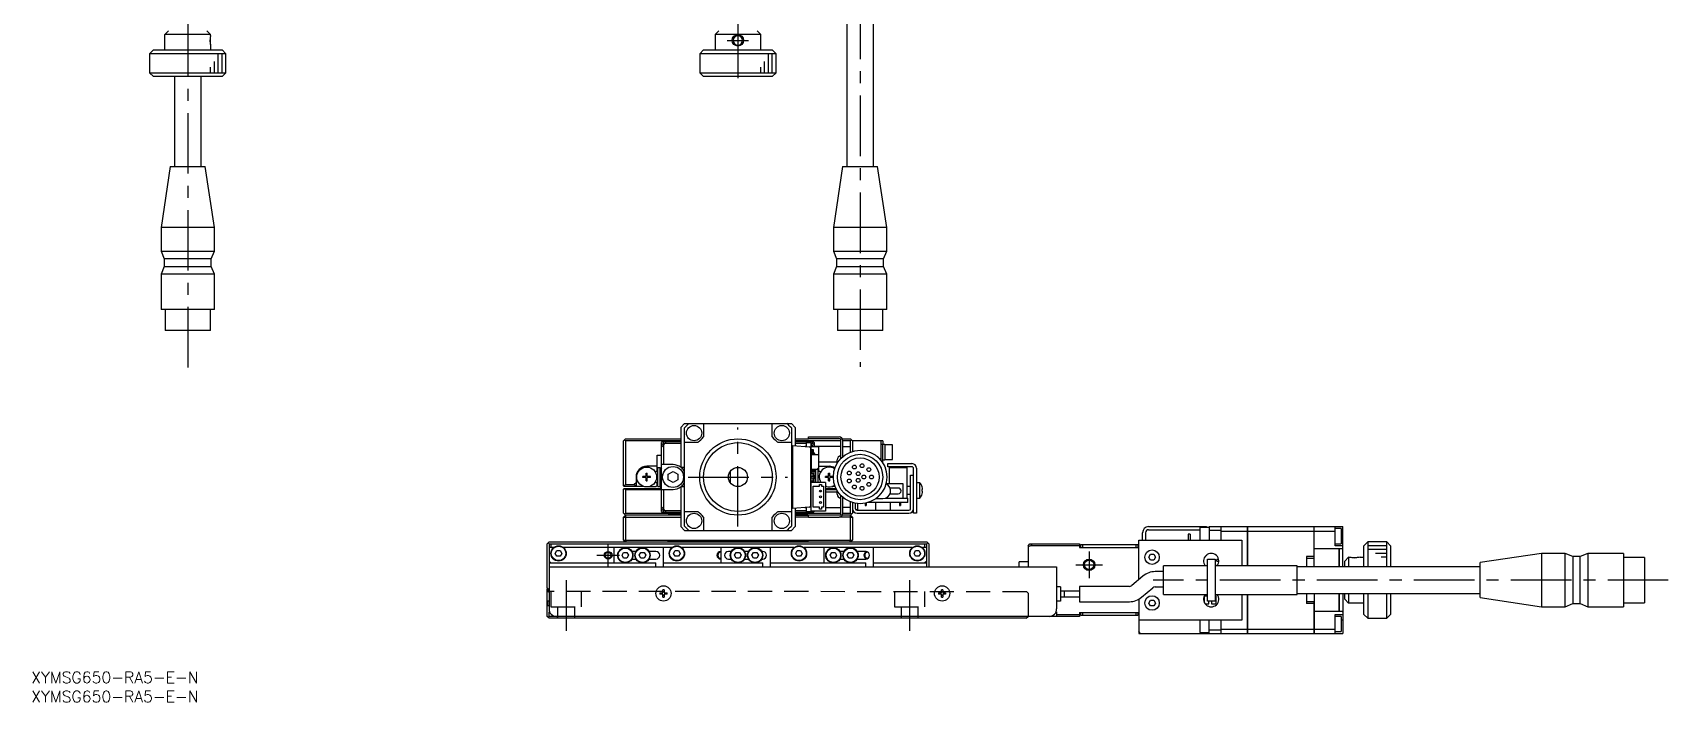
# Model space of a CAD drawing. Extents: x -2 to 850, y -8 to 499.
# Drawn here: x 0.4 to 428.9, y -8 to 167.4 of the extents above; entities that cross this region are included whole.
import ezdxf

# ---------------------------------------------------------------- set-up
doc = ezdxf.new("R2010")
doc.units = 0
doc.header["$LTSCALE"] = 0.5
doc.linetypes.add('CENTER', pattern=[50.8, 31.75, -6.35, 6.35, -6.35])
doc.linetypes.add('DASHED', pattern=[19.05, 12.7, -6.35])
for name, color, linetype in [('MSM_CENTER', 1, 'CENTER'), ('MSM_CONTINUOUS', 7, 'CONTINUOUS'), ('MSM_DASHED', 4, 'DASHED'), ('MSM_NARROW', 5, 'CONTINUOUS'), ('MSM_PART_NUMBER', 7, 'CONTINUOUS')]:
    doc.layers.add(name, color=color, linetype=linetype)
doc.styles.get("Standard").update_dxf_attribs({"font": 'txt.shx', "height": 1, "bigfont": 'bigfont.shx'})

# ---------------------------------------------------------------- blocks, each defined once
blk = doc.blocks.new('*U2')
at = {"layer": 'MSM_PART_NUMBER'}
blk.add_text('XYMSG650-RA5-E-N', height=3, dxfattribs=at).set_placement((0, -3))
blk = doc.blocks.new('*U3')
at = {"layer": 'MSM_PART_NUMBER'}
blk.add_text('XYMSG650-RA5-E-N', height=3, dxfattribs=at).set_placement((0, -8))

msp = doc.modelspace()

# ---------------------------------------------------------------- linework, layer by layer
at = {"layer": 'MSM_CENTER'}
for p, q in [((217.15, 227.14), (217.15, 79.82)), ((41, 171.73), (41, 78.57)), ((185.15, 171.36), (185.15, 153.36)), ((182.35, 165.36), (187.95, 165.36)), ((185.15, 38), (185.15, 64)), ((172.15, 51), (198.15, 51)), ((148.15, 30.5), (154.15, 30.5)), ((151.15, 27.5), (151.15, 33.5)), ((277.15, 31.5), (277.15, 24.5)), ((273.65, 28), (280.65, 28)), ((140.15, 23.97), (140.15, 10.68)), ((230.15, 10.68), (230.15, 23.97)), ((428.9, 24), (293.9, 24))]:
    msp.add_line(p, q, dxfattribs=at)
at = {"layer": 'MSM_CONTINUOUS'}
for p, q in [((213.65, 180.36), (213.65, 132.36)), ((220.65, 132.36), (220.65, 180.36)), ((36, 167.86), (35, 166.86)), ((47, 166.86), (46, 167.86)), ((179.15, 166.86), (180.15, 167.86)), ((190.15, 167.86), (191.15, 166.86)), ((32, 162.86), (31, 161.86)), ((32, 162.86), (50, 162.86)), ((47, 166.86), (35, 166.86)), ((35, 162.86), (35, 166.86)), ((47, 164.11), (47, 164.11)), ((47, 163.86), (47, 162.86)), ((51, 161.86), (50, 162.86)), ((176.15, 162.86), (175.15, 161.86)), ((176.15, 162.86), (194.15, 162.86)), ((191.15, 166.86), (179.15, 166.86)), ((179.15, 166.86), (179.15, 162.86)), ((191.15, 162.86), (191.15, 166.86)), ((195.15, 161.86), (194.15, 162.86)), ((51, 161.86), (31, 161.86)), ((31, 161.86), (31, 156.86)), ((51, 156.86), (51, 161.86)), ((195.15, 161.86), (175.15, 161.86)), ((175.15, 161.86), (175.15, 156.86)), ((195.15, 156.86), (195.15, 161.86)), ((31, 156.86), (51, 156.86)), ((31, 156.86), (32, 155.86)), ((50, 155.86), (32, 155.86)), ((37.5, 155.86), (37.5, 132.36)), ((44.5, 132.36), (44.5, 155.86)), ((50, 155.86), (51, 156.86)), ((175.15, 156.86), (195.15, 156.86)), ((175.15, 156.86), (176.15, 155.86)), ((194.15, 155.86), (176.15, 155.86)), ((194.15, 155.86), (195.15, 156.86)), ((36.43, 132.36), (34, 116.36)), ((36.43, 132.36), (45.57, 132.36)), ((48, 116.36), (45.57, 132.36)), ((212.58, 132.36), (210.15, 116.36)), ((212.58, 132.36), (221.72, 132.36)), ((224.15, 116.36), (221.72, 132.36)), ((48, 116.36), (34, 116.36)), ((34, 116.36), (34, 110.16)), ((48, 110.16), (48, 116.36)), ((224.15, 116.36), (210.15, 116.36)), ((210.15, 116.36), (210.15, 110.16)), ((224.15, 110.16), (224.15, 116.36)), ((34, 110.16), (48, 110.16)), ((34, 110.16), (34.85, 108.16)), ((47.15, 108.16), (34.85, 108.16)), ((34.85, 108.16), (34.85, 106.16)), ((47.15, 108.16), (48, 110.16)), ((47.15, 106.16), (47.15, 108.16)), ((210.15, 110.16), (224.15, 110.16)), ((210.15, 110.16), (211, 108.16)), ((223.3, 108.16), (211, 108.16)), ((211, 108.16), (211, 106.16)), ((223.3, 108.16), (224.15, 110.16)), ((223.3, 106.16), (223.3, 108.16)), ((34.85, 106.16), (34, 104.16)), ((48, 104.16), (34, 104.16)), ((34, 104.16), (34, 94.86)), ((34.85, 106.16), (47.15, 106.16)), ((48, 104.16), (47.15, 106.16)), ((48, 94.86), (48, 104.16)), ((211, 106.16), (210.15, 104.16)), ((224.15, 104.16), (210.15, 104.16)), ((210.15, 104.16), (210.15, 94.86)), ((211, 106.16), (223.3, 106.16)), ((224.15, 104.16), (223.3, 106.16)), ((224.15, 94.86), (224.15, 104.16)), ((48, 94.86), (34, 94.86)), ((35.05, 94.86), (35.05, 89.36)), ((46.95, 89.36), (46.95, 94.86)), ((224.15, 94.86), (210.15, 94.86)), ((211.2, 94.86), (211.2, 89.36)), ((223.1, 89.36), (223.1, 94.86)), ((46.95, 89.36), (35.05, 89.36)), ((223.1, 89.36), (211.2, 89.36)), ((171.15, 65), (170.15, 64)), ((171.15, 65), (199.15, 65)), ((176.15, 65), (176.15, 61.5)), ((194.15, 61.5), (194.15, 65)), ((200.15, 64), (199.15, 65)), ((155.15, 60.5), (155.65, 61)), ((155.15, 48.7), (155.15, 60.5)), ((155.4, 60.75), (155.65, 60.5)), ((155.65, 61), (170.15, 61)), ((155.65, 60.5), (155.65, 49)), ((170.15, 60.5), (155.65, 60.5)), ((165.65, 60.5), (165.15, 60)), ((165.15, 42), (165.15, 60)), ((165.65, 59.9), (165.65, 60.3)), ((165.65, 60.3), (170.15, 60.3)), ((166.15, 60.3), (166.15, 59.9)), ((170.15, 64), (170.15, 53.6)), ((171.15, 38.15), (171.15, 63.85)), ((174.65, 60), (171.15, 60)), ((199.15, 60), (195.65, 60)), ((199.15, 63.85), (199.15, 38.15)), ((200.15, 64), (200.15, 59.18)), ((200.15, 61), (203.65, 61)), ((212.15, 60.5), (200.15, 60.5)), ((200.15, 60.3), (204.65, 60.3)), ((203.15, 58.97), (203.15, 60)), ((203.15, 60), (204.35, 60)), ((203.65, 61), (203.65, 61.5)), ((203.65, 61.5), (211.65, 61.5)), ((211.95, 61), (203.65, 61)), ((204.15, 60), (204.15, 60.3)), ((204.35, 42), (204.35, 60)), ((205.15, 60), (204.65, 60.5)), ((204.65, 60.3), (204.65, 59.9)), ((205.15, 60), (205.15, 58.9)), ((212.15, 55.9), (212.15, 60.8)), ((212.51, 61), (214.65, 61)), ((212.65, 56.36), (212.65, 60.5)), ((214.65, 60.5), (212.65, 60.5)), ((214.65, 61), (215.15, 60.5)), ((214.65, 60.5), (214.9, 60.75)), ((214.65, 57.54), (214.65, 60.5)), ((215.15, 60.5), (215.15, 57.71)), ((223.15, 60.5), (215.15, 60.5)), ((222.65, 55.5), (222.65, 60.5)), ((223.15, 60.5), (223.15, 59.5)), ((163.95, 56.7), (165.15, 56.7)), ((163.95, 52.54), (163.95, 56.7)), ((165.15, 59.4), (165.65, 59.9)), ((165.15, 59.5), (165.25, 59.5)), ((165.65, 59.29), (165.15, 58.79)), ((165.95, 59.9), (165.65, 59.29)), ((165.65, 59.9), (170.15, 59.9)), ((165.65, 59.29), (165.65, 54.25)), ((199.15, 59.25), (199.45, 59.23)), ((199.45, 59.23), (203.87, 58.92)), ((199.45, 59.23), (199.45, 42.77)), ((200.15, 59.9), (203.15, 59.9)), ((203.15, 59), (202.72, 59)), ((204.15, 58.62), (204.15, 43.38)), ((204.35, 59.9), (204.65, 59.9)), ((204.65, 59.29), (204.35, 59.89)), ((206.35, 58.9), (204.35, 58.9)), ((204.35, 58.18), (204.9, 58.18)), ((204.35, 57.95), (204.58, 57.95)), ((204.35, 57.7), (204.58, 57.7)), ((204.35, 57.64), (204.58, 57.64)), ((204.35, 57.22), (204.43, 57.22)), ((204.45, 53.1), (204.45, 56.8)), ((204.55, 56.9), (206.13, 56.9)), ((204.58, 57.44), (204.58, 57.95)), ((204.65, 59.9), (205.15, 59.4)), ((204.65, 58.9), (204.65, 59.29)), ((205.03, 58.9), (204.65, 59.29)), ((204.68, 57.34), (205.01, 57.34)), ((205.01, 57.11), (204.68, 57.11)), ((204.9, 58.18), (204.9, 57.34)), ((204.9, 57.11), (204.9, 56.9)), ((205.05, 59.5), (205.15, 59.5)), ((205.11, 56.9), (205.11, 57.01)), ((212.15, 59), (205.15, 59)), ((205.34, 56.9), (205.34, 57.01)), ((206.23, 56.8), (206.23, 53.42)), ((206.35, 55.1), (206.35, 58.9)), ((214.65, 58.9), (212.65, 58.9)), ((212.82, 56.5), (212.65, 56.5)), ((222.65, 56), (222.34, 55.69)), ((223.65, 59.5), (222.65, 59.5)), ((223.15, 54.61), (223.15, 59.5)), ((223.65, 59.5), (223.65, 55.5)), ((225.65, 59.4), (223.65, 59.4)), ((225.65, 55.6), (225.65, 59.4)), ((161.1, 52), (161.39, 52)), ((161.1, 51.21), (161.1, 52)), ((161.39, 51.47), (161.1, 51.47)), ((163.95, 53.8), (161.25, 53.8)), ((161.39, 51.21), (161.39, 52)), ((163.57, 52.33), (163.95, 52.54)), ((164.15, 53.5), (164.75, 53.5)), ((164.15, 48.5), (164.15, 53.5)), ((164.75, 48.5), (164.75, 53.5)), ((165.15, 53.2), (164.95, 53)), ((165.15, 53), (164.95, 53)), ((164.95, 53), (164.95, 52.54)), ((165.08, 52.46), (164.95, 52.54)), ((168.15, 54.25), (165.15, 54.25)), ((166.9, 51.72), (168.15, 52.44)), ((166.9, 50.28), (166.9, 51.72)), ((168.15, 52.44), (169.4, 51.72)), ((169.4, 51.72), (169.4, 50.28)), ((170.15, 53.6), (171.15, 53.6)), ((170.24, 53.49), (171.15, 53.49)), ((183.15, 52.5), (183.15, 49.5)), ((204.35, 55.22), (204.45, 55.22)), ((204.35, 55.1), (204.45, 55.1)), ((204.35, 54.25), (204.45, 54.25)), ((204.35, 53.69), (204.45, 53.69)), ((204.35, 52.5), (204.35, 52.5)), ((204.58, 52.27), (204.35, 52.27)), ((204.58, 52.2), (204.35, 52.2)), ((204.58, 51.95), (204.35, 51.95)), ((205.8, 53), (204.55, 53)), ((204.58, 52.5), (205.15, 52.5)), ((204.58, 51.95), (204.58, 52.46)), ((204.58, 52), (205.15, 52)), ((205.01, 52.79), (204.68, 52.79)), ((204.68, 52.56), (205.01, 52.56)), ((204.77, 53), (204.77, 52.79)), ((204.77, 52.56), (204.77, 52.5)), ((204.77, 52), (204.77, 51.25)), ((204.9, 53), (204.9, 52.79)), ((204.9, 52.56), (204.9, 52.5)), ((204.9, 52), (204.9, 51.25)), ((205.11, 52.89), (205.11, 53)), ((205.15, 49.58), (205.15, 52.59)), ((205.35, 52.54), (205.21, 52.46)), ((205.34, 52.89), (205.34, 53)), ((205.35, 53), (205.34, 53)), ((205.35, 53), (205.34, 53)), ((205.35, 53), (205.35, 52.54)), ((205.55, 49.58), (205.55, 53)), ((206.2, 53.35), (205.88, 53.03)), ((206.15, 49.58), (206.15, 53.3)), ((206.23, 55.1), (206.35, 55.1)), ((206.23, 55), (211.15, 55)), ((206.35, 52.54), (206.35, 55)), ((206.35, 53.8), (209.05, 53.8)), ((206.35, 52.54), (206.72, 52.33)), ((208.9, 52), (209.19, 52)), ((208.9, 51.21), (208.9, 52)), ((209.19, 51.47), (208.9, 51.47)), ((209.19, 51.21), (209.19, 52)), ((211.15, 54.61), (211.15, 55.5)), ((222.51, 55.5), (222.65, 55.5)), ((222.65, 55.33), (222.65, 55.5)), ((223.15, 55.5), (223.65, 55.5)), ((223.65, 55.6), (225.65, 55.6)), ((224.45, 53.7), (224.45, 54.5)), ((224.45, 54.5), (230.75, 54.5)), ((230.65, 53.7), (224.45, 53.7)), ((224.9, 53.5), (225.9, 53.5)), ((224.9, 49.2), (224.9, 53.5)), ((225.9, 53.5), (225.9, 53.4)), ((228.4, 53.4), (225.9, 53.4)), ((226.7, 53.4), (226.7, 53.5)), ((227.6, 53.5), (226.7, 53.5)), ((227.07, 53.4), (227.07, 53.5)), ((227.22, 53.4), (227.22, 53.5)), ((227.6, 53.4), (227.6, 53.5)), ((228.4, 53.5), (228.4, 53.4)), ((228.4, 53.5), (229.4, 53.5)), ((229.4, 53.5), (229.4, 45.5)), ((230.35, 42.7), (230.35, 51.5)), ((230.35, 51.5), (231.15, 51.5)), ((231.15, 41.5), (231.15, 53.2)), ((231.95, 53.3), (231.95, 41.5)), ((155.35, 48.5), (155.15, 48.7)), ((155.15, 47.8), (155.35, 48)), ((155.15, 41.5), (155.15, 47.8)), ((155.65, 49), (155.25, 48.6)), ((155.65, 47.6), (155.3, 47.95)), ((160.53, 48.5), (155.35, 48.5)), ((155.35, 48), (164.95, 48)), ((155.65, 49), (157.95, 49)), ((155.65, 47.6), (155.65, 41.5)), ((165.15, 47.6), (155.65, 47.6)), ((158.45, 49.5), (157.95, 49)), ((157.95, 49), (158.45, 48.65)), ((158.45, 51), (158.45, 48.5)), ((160.25, 50.86), (160.25, 51.15)), ((161.04, 51.15), (160.25, 51.15)), ((161.04, 50.86), (160.25, 50.86)), ((160.78, 51.15), (160.78, 50.86)), ((161.1, 50), (161.1, 50.8)), ((161.39, 50.53), (161.1, 50.53)), ((161.1, 50), (161.39, 50)), ((161.39, 50), (161.39, 50.8)), ((162.25, 51.15), (161.45, 51.15)), ((162.25, 50.86), (161.45, 50.86)), ((161.72, 50.86), (161.72, 51.15)), ((161.96, 48.5), (163.65, 48.5)), ((162.25, 50.86), (162.25, 51.15)), ((163.65, 48.5), (163.95, 48.8)), ((163.95, 49.46), (163.81, 49.54)), ((163.95, 48.8), (163.95, 49.46)), ((164.15, 48.5), (164.75, 48.5)), ((164.95, 49.46), (165.15, 49.57)), ((164.95, 48), (164.95, 49.46)), ((164.95, 48.1), (165.15, 48.1)), ((165.15, 47.75), (168.15, 47.75)), ((165.65, 47.75), (165.65, 42.71)), ((168.15, 49.56), (166.9, 50.28)), ((169.4, 50.28), (168.15, 49.56)), ((170.15, 48.4), (170.15, 38)), ((171.15, 48.4), (170.15, 48.4)), ((171.15, 48.51), (170.24, 48.51)), ((204.35, 51.25), (205.15, 51.25)), ((204.35, 50.75), (205.15, 50.75)), ((204.35, 50), (205.15, 50)), ((208.05, 49.58), (204.35, 49.58)), ((204.77, 50.75), (204.77, 50)), ((204.85, 43.08), (204.85, 48.58)), ((204.85, 48.58), (206.5, 48.58)), ((204.9, 50.75), (204.9, 50)), ((206.5, 48.58), (206.5, 49.08)), ((206.5, 49.08), (207, 49.08)), ((207, 49.08), (207, 48.58)), ((207, 48.58), (207.55, 48.58)), ((207.55, 48.58), (207.55, 43.08)), ((208.05, 50.86), (208.05, 51.15)), ((208.84, 51.15), (208.05, 51.15)), ((208.84, 50.86), (208.05, 50.86)), ((208.05, 49.58), (208.05, 42.08)), ((208.33, 48.5), (208.05, 48.5)), ((208.05, 48), (210.82, 48)), ((211.03, 47.6), (208.05, 47.6)), ((208.58, 51.15), (208.58, 50.86)), ((208.9, 50), (208.9, 50.8)), ((209.19, 50.53), (208.9, 50.53)), ((208.9, 50), (209.19, 50)), ((209.19, 50), (209.19, 50.8)), ((210.05, 51.15), (209.25, 51.15)), ((210.05, 50.86), (209.25, 50.86)), ((209.52, 50.86), (209.52, 51.15)), ((210.61, 48.5), (209.76, 48.5)), ((210.05, 50.86), (210.05, 51.15)), ((211.15, 46.5), (211.15, 47.39)), ((228.4, 49.2), (223.91, 49.2)), ((227.15, 48.1), (225, 48.1)), ((228.4, 45.5), (228.4, 49.2)), ((230.35, 48.5), (229.4, 48.5)), ((232.84, 49.5), (231.95, 49.5)), ((232.84, 45.5), (232.84, 49.5)), ((233.4, 48.43), (233.4, 48.45)), ((233.4, 47.7), (233.53, 47.7)), ((233.4, 47.3), (233.4, 47.7)), ((233.53, 47.3), (233.4, 47.3)), ((165.15, 43.21), (165.65, 42.71)), ((203.87, 43.08), (199.45, 42.77)), ((202.72, 43), (203.15, 43)), ((203.15, 42), (203.15, 43.03)), ((206.5, 43.08), (204.85, 43.08)), ((206.5, 42.58), (206.5, 43.08)), ((207, 43.08), (207, 42.58)), ((207.55, 43.08), (207, 43.08)), ((211.15, 47), (208.05, 47)), ((208.05, 43), (212.15, 43)), ((212.15, 41.2), (212.15, 46.1)), ((212.65, 41.5), (212.65, 45.64)), ((212.65, 45.5), (212.82, 45.5)), ((212.65, 43.1), (214.65, 43.1)), ((214.65, 41.5), (214.65, 44.46)), ((215.15, 44.29), (215.15, 41.5)), ((215.95, 42.7), (215.95, 44.1)), ((216.45, 44.04), (216.45, 42.5)), ((218.52, 44.14), (218.52, 43.5)), ((218.52, 43.5), (218.77, 43.5)), ((218.77, 44.19), (218.77, 43.5)), ((229.65, 44.3), (219.17, 44.3)), ((221.15, 44.3), (221.15, 42.3)), ((221.28, 45.35), (223.15, 45.35)), ((223.91, 45.5), (229.65, 45.5)), ((225, 46.6), (227.15, 46.6)), ((225.15, 42.3), (225.15, 44.3)), ((227.52, 44.3), (227.52, 43.5)), ((227.52, 43.5), (227.77, 43.5)), ((227.77, 44.3), (227.77, 43.5)), ((229.4, 46.5), (230.35, 46.5)), ((229.65, 44.3), (229.65, 45.5)), ((231.95, 45.5), (232.84, 45.5)), ((233.4, 46.55), (233.4, 46.57)), ((155.65, 41), (155.15, 41.5)), ((155.65, 41), (155.15, 40.5)), ((155.15, 40.5), (170.15, 40.5)), ((155.15, 34.5), (155.15, 40.5)), ((155.65, 41.5), (155.4, 41.25)), ((155.65, 41.5), (170.15, 41.5)), ((155.65, 41), (155.65, 34.5)), ((170.15, 41), (155.65, 41)), ((165.65, 42.1), (165.15, 42.6)), ((165.15, 42.5), (165.25, 42.5)), ((165.15, 42), (165.65, 41.5)), ((165.65, 42.71), (165.95, 42.1)), ((165.65, 41.7), (165.65, 42.1)), ((170.15, 42.1), (165.65, 42.1)), ((170.15, 41.7), (165.65, 41.7)), ((166.15, 42.1), (166.15, 41.7)), ((166.75, 41), (167.05, 41.3)), ((170.15, 41.3), (167.05, 41.3)), ((171.15, 42), (174.65, 42)), ((176.15, 40.5), (176.15, 37)), ((194.15, 37), (194.15, 40.5)), ((195.65, 42), (199.15, 42)), ((199.45, 42.77), (199.15, 42.75)), ((200.15, 42.82), (200.15, 38)), ((203.15, 42.1), (200.15, 42.1)), ((204.65, 41.7), (200.15, 41.7)), ((200.15, 41.5), (212.15, 41.5)), ((203.25, 41.3), (200.15, 41.3)), ((200.15, 41), (203.55, 41)), ((203.65, 40.5), (200.15, 40.5)), ((203.15, 42), (204.35, 42)), ((203.25, 41.3), (203.55, 41)), ((203.65, 41), (203.55, 41)), ((203.65, 40.5), (203.65, 41)), ((211.95, 41), (203.65, 41)), ((203.65, 40.5), (211.65, 40.5)), ((204.15, 41.7), (204.15, 42)), ((208.05, 42.08), (204.35, 42.08)), ((204.65, 42.08), (204.65, 41.7)), ((204.65, 41.5), (205.15, 42)), ((205.15, 42), (205.15, 42.08)), ((207, 42.58), (206.5, 42.58)), ((214.65, 40.5), (211.65, 40.5)), ((214.65, 41), (212.51, 41)), ((212.65, 41.5), (214.65, 41.5)), ((214.9, 41.25), (214.65, 41.5)), ((215.15, 41.5), (214.65, 41)), ((214.65, 34.5), (214.65, 41)), ((214.65, 41), (215.15, 40.5)), ((214.65, 40.5), (215.15, 40.5)), ((215.15, 40.5), (215.15, 34.5)), ((216, 42.5), (216.45, 42.5)), ((216.35, 42.3), (229.95, 42.3)), ((216.35, 41.5), (229.95, 41.5)), ((231.95, 41.5), (231.15, 41.5)), ((155.15, 34.5), (155.65, 34)), ((155.15, 34.5), (215.15, 34.5)), ((155.85, 34), (155.65, 34.5)), ((166.7, 34), (167, 34.3)), ((203.3, 34.3), (167, 34.3)), ((170.15, 38), (171.15, 37)), ((171.15, 37), (199.15, 37)), ((199.15, 37), (200.15, 38)), ((203.3, 34.3), (203.6, 34)), ((214.65, 34.5), (214.44, 34)), ((215.15, 34.5), (214.65, 34)), ((290.15, 24.1), (290.15, 34.5)), ((290.15, 34.5), (317.15, 34.5)), ((291.15, 34.5), (291.15, 36.4)), ((291.95, 36.4), (291.95, 34.5)), ((292.75, 38), (307.95, 38)), ((292.75, 37.2), (306.15, 37.2)), ((303.15, 36), (303.15, 34.5)), ((303.65, 36), (303.15, 36)), ((303.65, 36), (303.65, 34.5)), ((306.15, 37.75), (306.15, 34.5)), ((308.65, 37.75), (306.15, 37.75)), ((307.45, 37.75), (307.45, 38)), ((307.95, 38), (307.95, 37.75)), ((308.65, 38), (318.64, 38)), ((308.65, 38), (308.65, 34.5)), ((311.65, 37), (308.65, 37)), ((311.65, 38), (311.65, 34.5)), ((311.65, 36.85), (318.64, 36.85)), ((317.15, 34.5), (317.15, 27.75)), ((318.64, 27.75), (318.64, 38)), ((318.65, 37.99), (318.64, 37.99)), ((318.65, 36.84), (318.64, 36.84)), ((318.65, 38), (336.14, 38)), ((318.65, 38), (318.65, 27.75)), ((318.65, 36.85), (336.14, 36.85)), ((336.14, 29.65), (336.14, 38)), ((336.15, 37.99), (336.14, 37.99)), ((336.15, 36.84), (336.14, 36.84)), ((336.15, 27.5), (336.15, 38)), ((336.15, 38), (343.65, 38)), ((336.15, 36.85), (341.65, 36.85)), ((341.65, 33), (341.65, 38)), ((343.15, 37.5), (341.65, 37.5)), ((343.15, 37.5), (343.15, 33.5)), ((343.65, 34.5), (343.15, 34.5)), ((343.65, 27.5), (343.65, 38)), ((135.15, 33.5), (135.65, 34)), ((135.15, 22), (135.15, 33.5)), ((135.4, 33.75), (135.65, 33.5)), ((135.65, 34), (234.65, 34)), ((135.65, 33.5), (234.65, 33.5)), ((135.65, 33.5), (135.65, 16.5)), ((136.82, 32.5), (135.65, 32.5)), ((136.15, 33.5), (136.15, 32.5)), ((137.28, 31), (137.71, 31.75)), ((137.71, 30.25), (137.28, 31)), ((137.71, 31.75), (138.58, 31.75)), ((138.58, 30.25), (137.71, 30.25)), ((138.58, 31.75), (139.01, 31)), ((139.01, 31), (138.58, 30.25)), ((167.82, 32.5), (139.47, 32.5)), ((152.65, 32.5), (152.65, 28.5)), ((154.78, 30.5), (155.21, 31.25)), ((155.21, 29.75), (154.78, 30.5)), ((155.21, 31.25), (156.08, 31.25)), ((156.08, 31.25), (156.51, 30.5)), ((156.51, 30.5), (156.08, 29.75)), ((158.41, 31.5), (157.38, 31.5)), ((159.28, 30.5), (159.71, 31.25)), ((159.71, 29.75), (159.28, 30.5)), ((159.71, 31.25), (160.58, 31.25)), ((160.58, 31.25), (161.01, 30.5)), ((161.01, 30.5), (160.58, 29.75)), ((163.65, 31.5), (161.88, 31.5)), ((165.65, 27.5), (165.65, 32.5)), ((168.28, 31), (168.71, 31.75)), ((168.71, 30.25), (168.28, 31)), ((168.71, 31.75), (169.58, 31.75)), ((169.58, 30.25), (168.71, 30.25)), ((169.58, 31.75), (170.01, 31)), ((170.01, 31), (169.58, 30.25)), ((199.82, 32.5), (170.47, 32.5)), ((180.65, 32.5), (180.65, 28.5)), ((183.41, 31.5), (182.65, 31.5)), ((184.28, 30.5), (184.71, 31.25)), ((184.71, 29.75), (184.28, 30.5)), ((184.71, 31.25), (185.58, 31.25)), ((185.58, 31.25), (186.01, 30.5)), ((186.01, 30.5), (185.58, 29.75)), ((187.91, 31.5), (186.88, 31.5)), ((188.78, 30.5), (189.21, 31.25)), ((189.21, 29.75), (188.78, 30.5)), ((189.21, 31.25), (190.08, 31.25)), ((190.08, 31.25), (190.51, 30.5)), ((190.51, 30.5), (190.08, 29.75)), ((191.65, 31.5), (191.38, 31.5)), ((193.65, 27.5), (193.65, 32.5)), ((200.28, 31), (200.71, 31.75)), ((200.71, 30.25), (200.28, 31)), ((200.71, 31.75), (201.58, 31.75)), ((201.58, 30.25), (200.71, 30.25)), ((201.58, 31.75), (202.01, 31)), ((202.01, 31), (201.58, 30.25)), ((230.82, 32.5), (202.47, 32.5)), ((207.65, 32.5), (207.65, 28.5)), ((209.28, 30.5), (209.71, 31.25)), ((209.71, 29.75), (209.28, 30.5)), ((209.71, 31.25), (210.58, 31.25)), ((210.58, 31.25), (211.01, 30.5)), ((211.01, 30.5), (210.58, 29.75)), ((212.91, 31.5), (211.88, 31.5)), ((213.78, 30.5), (214.21, 31.25)), ((214.21, 29.75), (213.78, 30.5)), ((214.21, 31.25), (215.08, 31.25)), ((215.08, 31.25), (215.51, 30.5)), ((215.51, 30.5), (215.08, 29.75)), ((218.65, 31.5), (216.38, 31.5)), ((220.65, 27.5), (220.65, 32.5)), ((231.28, 31), (231.71, 31.75)), ((231.71, 30.25), (231.28, 31)), ((231.71, 31.75), (232.58, 31.75)), ((232.58, 30.25), (231.71, 30.25)), ((232.58, 31.75), (233.01, 31)), ((233.01, 31), (232.58, 30.25)), ((234.65, 32.5), (233.47, 32.5)), ((234.15, 32.5), (234.15, 33.5)), ((235.15, 33.5), (234.65, 34)), ((234.65, 33.5), (234.9, 33.75)), ((234.65, 27.5), (234.65, 33.5)), ((235.15, 33.5), (235.15, 27.5)), ((261.15, 33), (261.65, 33.5)), ((261.15, 33), (261.15, 27.5)), ((261.76, 33), (261.15, 32.69)), ((261.65, 33.5), (274.65, 33.5)), ((262.26, 33.5), (261.76, 33)), ((274.65, 33), (261.76, 33)), ((274.65, 33.5), (274.65, 32.5)), ((274.65, 32.5), (290.15, 32.5)), ((274.95, 32.5), (274.95, 33.3)), ((274.95, 33.3), (290.15, 33.3)), ((275.45, 33.3), (275.45, 32.5)), ((289.45, 32.5), (289.45, 33.3)), ((289.95, 33.3), (289.95, 32.5)), ((292.78, 30), (293.21, 30.75)), ((293.21, 29.25), (292.78, 30)), ((293.21, 30.75), (294.08, 30.75)), ((294.08, 30.75), (294.51, 30)), ((294.51, 30), (294.08, 29.25)), ((334.15, 30.15), (334.15, 27.5)), ((336.14, 30.15), (334.15, 30.15)), ((336.15, 32.25), (342.64, 32.25)), ((341.65, 33.5), (343.15, 33.5)), ((343.65, 33), (341.65, 33)), ((342.64, 27.5), (342.64, 32.25)), ((342.65, 32.24), (342.64, 32.24)), ((342.65, 32.25), (342.65, 27.5)), ((342.65, 32.25), (343.45, 32.25)), ((343.45, 32.23), (343.45, 32.25)), ((343.65, 32.23), (343.45, 32.23)), ((345.15, 30), (344.15, 29)), ((345.15, 30), (345.15, 27.5)), ((348.15, 30), (349.15, 30)), ((350.15, 34), (349.15, 33)), ((349.15, 27.5), (349.15, 33)), ((350.15, 34), (350.15, 27.5)), ((355.15, 34), (350.15, 34)), ((355.15, 27.5), (355.15, 34)), ((356.15, 33), (355.15, 34)), ((356.15, 33), (356.15, 27.5)), ((395.65, 31), (379.65, 28.57)), ((395.65, 31), (395.65, 17)), ((401.85, 31), (395.65, 31)), ((401.85, 17), (401.85, 31)), ((403.85, 30.15), (401.85, 31)), ((403.85, 30.15), (403.85, 17.85)), ((405.85, 30.15), (403.85, 30.15)), ((407.85, 31), (405.85, 30.15)), ((405.85, 17.85), (405.85, 30.15)), ((407.85, 31), (407.85, 17)), ((417.15, 31), (407.85, 31)), ((417.15, 31), (417.15, 17)), ((136.15, 28.5), (135.65, 29)), ((135.65, 28.5), (163.65, 28.5)), ((135.65, 27.5), (268.65, 27.5)), ((156.08, 29.75), (155.21, 29.75)), ((157.38, 29.5), (158.41, 29.5)), ((160.58, 29.75), (159.71, 29.75)), ((161.88, 29.5), (163.65, 29.5)), ((163.65, 27.5), (163.65, 28.5)), ((165.65, 28.5), (191.65, 28.5)), ((182.65, 29.5), (183.41, 29.5)), ((185.58, 29.75), (184.71, 29.75)), ((186.88, 29.5), (187.91, 29.5)), ((190.08, 29.75), (189.21, 29.75)), ((191.38, 29.5), (191.65, 29.5)), ((191.65, 27.5), (191.65, 28.5)), ((193.65, 28.5), (218.65, 28.5)), ((210.58, 29.75), (209.71, 29.75)), ((211.88, 29.5), (212.91, 29.5)), ((215.08, 29.75), (214.21, 29.75)), ((216.38, 29.5), (218.65, 29.5)), ((218.65, 27.5), (218.65, 28.5)), ((220.65, 28.5), (234.65, 28.5)), ((234.65, 29), (234.15, 28.5)), ((258.85, 27.5), (258.85, 28.75)), ((261.15, 28.75), (258.85, 28.75)), ((268.65, 27.5), (268.65, 16.5)), ((294.08, 29.25), (293.21, 29.25)), ((296.65, 26.21), (294.48, 26.21)), ((296.65, 20.25), (296.65, 27.75)), ((308.15, 27.75), (296.65, 27.75)), ((308.15, 29.5), (310.15, 29.5)), ((308.15, 18.5), (308.15, 29.5)), ((310.15, 29.5), (310.15, 18.5)), ((331.65, 27.75), (310.15, 27.75)), ((310.65, 28.93), (310.65, 29.43)), ((311.1, 29.43), (310.65, 29.43)), ((310.65, 28.93), (311.14, 28.93)), ((310.65, 27.75), (310.65, 27.93)), ((310.83, 27.93), (310.65, 27.93)), ((331.65, 20.25), (331.65, 27.75)), ((379.65, 27.5), (331.65, 27.5)), ((336.15, 29.65), (334.15, 29.65)), ((344.15, 27.5), (344.15, 29)), ((379.65, 19.43), (379.65, 28.57)), ((422.65, 29.95), (417.15, 29.95)), ((422.65, 29.95), (422.65, 18.05)), ((135.55, 21.6), (135.15, 22)), ((135.15, 21.7), (135.25, 21.8)), ((135.15, 14.5), (135.15, 21.7)), ((135.25, 21.7), (135.25, 21.9)), ((135.65, 21.7), (135.55, 21.6)), ((135.65, 21.5), (135.55, 21.6)), ((165.45, 20.7), (165.45, 21.43)), ((165.85, 21.43), (165.85, 20.7)), ((238.45, 20.7), (238.45, 21.43)), ((238.85, 21.43), (238.85, 20.7)), ((269.65, 22.2), (268.65, 22.2)), ((269.65, 22.2), (269.65, 18.5)), ((274.65, 22.35), (274.65, 18.35)), ((287.7, 22.35), (274.65, 22.35)), ((291.26, 25.04), (288.34, 22.58)), ((290.91, 19.52), (293.83, 21.97)), ((294.48, 22.21), (296.65, 22.21)), ((135.65, 21.2), (135.15, 21.2)), ((135.15, 21), (135.65, 21)), ((135.35, 17.3), (135.35, 18.5)), ((135.65, 18.5), (135.35, 18.5)), ((135.65, 17.3), (135.35, 17.3)), ((135.45, 21), (135.65, 20.8)), ((135.55, 21.4), (135.65, 21.4)), ((164.72, 20.7), (165.45, 20.7)), ((165.45, 20.3), (164.72, 20.3)), ((165.45, 19.57), (165.45, 20.3)), ((165.85, 20.7), (166.57, 20.7)), ((165.85, 20.3), (165.85, 19.57)), ((166.57, 20.3), (165.85, 20.3)), ((237.72, 20.7), (238.45, 20.7)), ((238.45, 20.3), (237.72, 20.3)), ((238.45, 19.57), (238.45, 20.3)), ((238.85, 20.7), (239.57, 20.7)), ((239.57, 20.3), (238.85, 20.3)), ((238.85, 20.3), (238.85, 19.57)), ((269.65, 18.5), (268.65, 18.5)), ((274.65, 21.1), (269.65, 21.1)), ((269.65, 19.6), (274.65, 19.6)), ((270.65, 21.1), (270.65, 19.6)), ((274.65, 18.35), (287.7, 18.35)), ((290.15, 18.99), (290.15, 10)), ((292.78, 18), (293.21, 18.75)), ((293.21, 17.25), (292.78, 18)), ((293.21, 18.75), (294.08, 18.75)), ((294.08, 17.25), (293.21, 17.25)), ((294.08, 18.75), (294.51, 18)), ((294.51, 18), (294.08, 17.25)), ((296.65, 20.25), (308.15, 20.25)), ((307.31, 19.78), (307.31, 18.2)), ((308.15, 19.78), (307.31, 19.78)), ((307.56, 17.78), (308.56, 17.78)), ((310.15, 18.5), (308.15, 18.5)), ((308.56, 17.78), (308.56, 18.5)), ((309.22, 18.5), (309.22, 17.78)), ((309.22, 17.78), (310.47, 17.78)), ((310.15, 20.25), (331.65, 20.25)), ((310.47, 19.78), (310.15, 19.78)), ((310.47, 17.78), (310.47, 19.78)), ((317.15, 20.25), (317.15, 13.5)), ((318.64, 10), (318.64, 20.25)), ((318.65, 20.25), (318.65, 10)), ((331.65, 20.5), (379.65, 20.5)), ((334.15, 20.5), (334.15, 17.85)), ((336.15, 18.35), (334.15, 18.35)), ((336.14, 17.85), (334.15, 17.85)), ((336.14, 10), (336.14, 18.35)), ((336.15, 20.5), (336.15, 10)), ((342.64, 15.75), (342.64, 20.5)), ((342.65, 20.5), (342.65, 15.75)), ((343.65, 20.5), (343.65, 10)), ((344.15, 19), (344.15, 20.5)), ((344.15, 19), (345.15, 18)), ((345.15, 20.5), (345.15, 18)), ((349.15, 18), (345.15, 18)), ((349.15, 15), (349.15, 20.5)), ((350.15, 20.5), (350.15, 14)), ((355.15, 14), (355.15, 20.5)), ((356.15, 20.5), (356.15, 15)), ((379.65, 19.43), (395.65, 17)), ((401.85, 17), (403.85, 17.85)), ((403.85, 17.85), (405.85, 17.85)), ((405.85, 17.85), (407.85, 17)), ((417.15, 18.05), (422.65, 18.05)), ((135.65, 14), (135.15, 14.5)), ((135.65, 14.5), (135.4, 14.25)), ((135.65, 14.5), (135.65, 15.7)), ((274.65, 14.5), (135.65, 14.5)), ((260.65, 14), (135.65, 14)), ((260.9, 14.25), (260.65, 14.5)), ((260.65, 14), (261.15, 14.5)), ((268.65, 15.7), (268.65, 14.5)), ((268.65, 15), (274.65, 15)), ((274.65, 15.5), (290.15, 15.5)), ((274.65, 15.5), (274.65, 14.5)), ((274.95, 14.7), (274.95, 15.5)), ((289.95, 14.7), (274.95, 14.7)), ((275.45, 15.5), (275.45, 14.7)), ((289.45, 14.7), (289.45, 15.5)), ((289.95, 15.5), (289.95, 14.7)), ((317.15, 13.5), (290.15, 13.5)), ((306.15, 13.5), (306.15, 10.25)), ((308.65, 10), (308.65, 13.5)), ((311.65, 13.5), (311.65, 10)), ((342.64, 15.75), (336.15, 15.75)), ((341.65, 15), (343.65, 15)), ((341.65, 10), (341.65, 15)), ((343.15, 14.5), (341.65, 14.5)), ((342.65, 15.76), (342.64, 15.76)), ((343.45, 15.75), (342.65, 15.75)), ((343.15, 14.5), (343.15, 10.5)), ((343.65, 13.5), (343.15, 13.5)), ((343.45, 15.77), (343.65, 15.77)), ((343.45, 15.75), (343.45, 15.77)), ((349.15, 15), (350.15, 14)), ((350.15, 14), (355.15, 14)), ((355.15, 14), (356.15, 15)), ((395.65, 17), (401.85, 17)), ((407.85, 17), (417.15, 17)), ((290.65, 10), (290.15, 10.5)), ((290.15, 10), (318.64, 10)), ((306.15, 10.25), (308.65, 10.25)), ((308.65, 11), (311.65, 11)), ((311.65, 11.15), (318.64, 11.15)), ((318.65, 11.16), (318.64, 11.16)), ((318.65, 10.01), (318.64, 10.01)), ((318.65, 11.15), (336.14, 11.15)), ((318.65, 10), (336.14, 10)), ((336.15, 11.16), (336.14, 11.16)), ((336.15, 10.01), (336.14, 10.01)), ((336.15, 11.15), (341.65, 11.15)), ((336.15, 10), (343.65, 10)), ((341.65, 10.5), (343.15, 10.5))]:
    msp.add_line(p, q, dxfattribs=at)
at = {"layer": 'MSM_CONTINUOUS', "extrusion": (0, 0, -1)}
msp.add_circle((-185.15, 165.36), 1.23, dxfattribs=at)
at = {"layer": 'MSM_CONTINUOUS'}
for centre, radius in [((173.65, 62.5), 2), ((196.65, 62.5), 2), ((185.15, 51), 10), ((185.15, 51), 9), ((217.15, 51), 7), ((217.15, 51), 5.95), ((217.15, 51), 5), ((161.25, 51), 2.6), ((168.15, 51), 2.75), ((185.15, 51), 2.5), ((214.33, 52.03), 0.5), ((215.65, 53.6), 0.5), ((216.65, 51.87), 0.5), ((217.67, 53.95), 0.5), ((218.15, 51), 0.5), ((219.44, 52.93), 0.5), ((220.15, 51), 0.5), ((206.75, 47.33), 0.25), ((214.33, 49.97), 0.5), ((215.65, 48.4), 0.5), ((216.65, 50.13), 0.5), ((217.67, 48.05), 0.5), ((219.44, 49.07), 0.5), ((206.75, 45.83), 0.25), ((206.75, 44.33), 0.25), ((173.65, 39.5), 2), ((196.65, 39.5), 2), ((138.15, 31), 2), ((138.15, 31), 1.9), ((151.15, 30.5), 0.783), ((155.65, 30.5), 2), ((155.65, 30.5), 1.9), ((160.15, 30.5), 2), ((160.15, 30.5), 1.9), ((169.15, 31), 2), ((169.15, 31), 1.9), ((185.15, 30.5), 2), ((185.15, 30.5), 1.9), ((189.65, 30.5), 2), ((189.65, 30.5), 1.9), ((201.15, 31), 2), ((201.15, 31), 1.9), ((210.15, 30.5), 2), ((210.15, 30.5), 1.9), ((214.65, 30.5), 2), ((214.65, 30.5), 1.9), ((232.15, 31), 2), ((232.15, 31), 1.9), ((293.65, 30), 1.9), ((277.15, 28), 1.23), ((165.65, 20.5), 2), ((238.65, 20.5), 2), ((293.65, 18), 1.9)]:
    msp.add_circle(centre, radius, dxfattribs=at)
for centre, radius, start, end in [((52.87, 165.36), 6, 167.9764, 192.0236), ((185.15, 51), 19, 132.5369, 137.4631), ((185.15, 51), 19, 42.5369, 47.4631), ((161.98, 74.16), 19, 311.7998, 318.2002), ((208.31, 74.16), 19, 221.7998, 228.2002), ((211.65, 60.5), 1, 0, 90), ((211.95, 60.8), 0.2, 0, 90), ((203.85, 58.62), 0.3, 0, 86), ((204.68, 57.44), 0.33, 180, 270), ((204.55, 56.8), 0.1, 90, 180), ((204.68, 57.44), 0.1, 180, 270), ((205.01, 57.01), 0.33, 0, 90), ((205.01, 57.01), 0.1, 0, 90), ((206.13, 56.8), 0.1, 0, 90), ((212.15, 55.5), 1, 90, 180), ((221.15, 55.5), 1, 36.87, 61.0012), ((161.25, 51), 2.8, 90, 180), ((164.45, 51), 1.59, 100.8931, 126.1972), ((164.56, 50.89), 1.75, 124.5052, 127.006), ((164.45, 51), 1.59, 63.8358, 79.1069), ((167.65, 51), 2.6, 164.0576, 195.9424), ((164.33, 50.89), 1.75, 62.2435, 64.5052), ((168.15, 51), 3.25, 49.9955, 90), ((168.15, 51), 3.25, 22.6057, 49.9942), ((204.68, 52.46), 0.33, 90, 180), ((204.55, 53.1), 0.1, 180, 270), ((204.68, 52.46), 0.1, 90, 180), ((205.01, 52.89), 0.1, 270, 0), ((205.01, 52.89), 0.33, 270, 0), ((205.85, 51), 1.59, 100.8931, 116.1642), ((205.96, 50.89), 1.75, 115.4948, 117.7565), ((202.65, 51), 2.6, 344.0576, 15.9424), ((205.8, 53.1), 0.1, 270, 315), ((205.85, 51), 1.59, 53.8028, 79.107), ((206.13, 53.42), 0.1, 315, 0), ((209.05, 51), 2.6, 56.3001, 213.2352), ((205.73, 50.89), 1.75, 52.994, 55.4948), ((209.05, 51), 2.8, 57.383, 90), ((230.65, 53.2), 0.5, 0, 90), ((230.75, 53.3), 1.2, 0, 90), ((161.04, 51.21), 0.06, 270, 0), ((161.04, 50.8), 0.06, 0, 90), ((161.45, 51.21), 0.06, 180, 270), ((161.45, 50.8), 0.06, 90, 180), ((164.56, 51.12), 1.75, 232.994, 244.5052), ((164.45, 51), 1.59, 233.8028, 259.1069), ((164.45, 51), 1.59, 280.8931, 296.1642), ((168.15, 51), 3.25, 270, 310.0046), ((168.15, 51), 3.25, 310.0056, 337.3864), ((205.85, 51), 1.59, 296.1508, 306.1972), ((205.73, 51.12), 1.75, 298.3577, 307.006), ((209.05, 51), 2.6, 247.3801, 303.6999), ((208.84, 51.21), 0.06, 270, 0), ((208.84, 50.8), 0.06, 0, 90), ((209.25, 51.21), 0.06, 180, 270), ((209.25, 50.8), 0.06, 90, 180), ((223.15, 47.35), 2, 270, 67.5377), ((227.15, 47.35), 0.75, 270, 90), ((230.35, 47.5), 3.2, 17.27, 38.6822), ((230.35, 47.5), 3.19, 3.5904, 16.9053), ((230.35, 47.5), 3.19, 343.0947, 356.4097), ((203.85, 43.38), 0.3, 274, 0), ((212.15, 46.5), 1, 180, 270), ((221.15, 46.5), 1, 298.9988, 324.9004), ((230.35, 47.5), 3.2, 321.3178, 342.73), ((161.98, 27.84), 19, 41.7998, 48.2002), ((208.31, 27.84), 19, 131.7998, 138.2002), ((211.65, 41.5), 1, 270, 0), ((211.95, 41.2), 0.2, 270, 0), ((216.35, 42.7), 1.2, 180, 270), ((216.35, 42.7), 0.4, 180, 270), ((229.95, 42.7), 0.4, 270, 0), ((229.95, 42.7), 1.2, 270, 0), ((185.15, 51), 19, 222.5369, 227.4631), ((185.15, 51), 19, 312.5369, 317.4631), ((292.75, 36.4), 1.6, 90, 180), ((292.75, 36.4), 0.8, 90, 180), ((163.65, 30.5), 1, 270, 90), ((180.65, 30.5), 0.783, 90, 270), ((182.65, 30.5), 1, 90, 270), ((191.65, 30.5), 1, 270, 90), ((219.15, 30.5), 0.783, 79.9945, 280.0055), ((218.65, 30.5), 1, 270, 90), ((309.15, 29), 2, 321.3178, 218.6822), ((307.85, 30.67), 0.2, 255.0744, 0.8063), ((346.65, 35.87), 6, 257.9758, 282.0242), ((294.48, 21.21), 5, 90, 130), ((135.55, 21.7), 0.3, 180, 270), ((165.65, 20.5), 0.95, 77.8468, 102.1532), ((238.65, 20.5), 0.95, 77.8468, 102.1532), ((287.7, 23.35), 1, 270, 310), ((294.48, 21.21), 1, 90, 130), ((165.65, 20.5), 0.95, 167.8468, 192.1532), ((165.65, 20.5), 0.435, 152.6335, 207.3665), ((165.65, 20.5), 0.435, 62.6335, 117.3665), ((165.65, 20.5), 0.435, 242.6335, 297.3665), ((165.65, 20.5), 0.95, 257.8468, 282.1532), ((165.65, 20.5), 0.435, 332.6335, 27.3665), ((165.65, 20.5), 0.95, 347.8468, 12.1532), ((238.65, 20.5), 0.95, 167.8468, 192.1532), ((238.65, 20.5), 0.435, 152.6335, 207.3665), ((238.65, 20.5), 0.435, 62.6335, 117.3665), ((238.65, 20.5), 0.435, 242.6335, 297.3665), ((238.65, 20.5), 0.95, 257.8468, 282.1532), ((238.65, 20.5), 0.435, 332.6335, 27.3665), ((238.65, 20.5), 0.95, 347.8468, 12.1532), ((287.7, 23.35), 5, 270, 310), ((309.15, 19), 2, 141.3178, 38.6822), ((137.65, 16.5), 2, 180, 270), ((266.65, 16.5), 2, 270, 0)]:
    msp.add_arc(centre, radius, start, end, dxfattribs=at)
at = {"layer": 'MSM_DASHED'}
for p, q in [((260.8, 20.95), (135.65, 21)), ((136.15, 21), (136.15, 17)), ((144.15, 17), (144.15, 21)), ((226.15, 21), (226.15, 17)), ((234.15, 17), (234.15, 21)), ((260.8, 20.95), (260.75, 21)), ((261.15, 20.6), (260.8, 20.95)), ((261.15, 20.6), (261.15, 14.5)), ((136.15, 17), (144.15, 17)), ((137.9, 17), (137.9, 14)), ((142.4, 14), (142.4, 17)), ((226.15, 17), (234.15, 17)), ((227.9, 17), (227.9, 14)), ((232.4, 14), (232.4, 17))]:
    msp.add_line(p, q, dxfattribs=at)
at = {"layer": 'MSM_NARROW'}
for p, q in [((46.94, 166.62), (47, 166.86)), ((48, 156.86), (48, 159.86)), ((49, 156.86), (49, 161.86)), ((50, 156.86), (50, 161.86)), ((192.15, 156.86), (192.15, 159.86)), ((193.15, 156.86), (193.15, 161.86)), ((194.15, 156.86), (194.15, 161.86)), ((47, 156.86), (47, 158.36)), ((191.15, 156.86), (191.15, 158.36)), ((346.64, 29.81), (345.15, 30)), ((348.15, 30), (346.64, 29.81)), ((355.15, 33), (350.15, 33)), ((355.15, 32), (350.15, 32)), ((355.15, 31), (352.15, 31)), ((355.15, 30), (353.65, 30))]:
    msp.add_line(p, q, dxfattribs=at)
for centre, radius in [((185.15, 165.36), 1.5), ((151.15, 30.5), 1), ((277.15, 28), 1.5)]:
    msp.add_circle(centre, radius, dxfattribs=at)
for centre, radius, start, end in [((52.79, 165.36), 5.98, 167.788, 194.5016), ((180.65, 30.5), 1, 90, 270), ((219.15, 30.5), 1, 104.4775, 255.5225)]:
    msp.add_arc(centre, radius, start, end, dxfattribs=at)

# ---------------------------------------------------------------- block references
at = {"layer": 'MSM_CONTINUOUS'}
for name in ['*U2', '*U3']:
    msp.add_blockref(name, (0, 0), dxfattribs=at)

doc.saveas('drawing.dxf')
